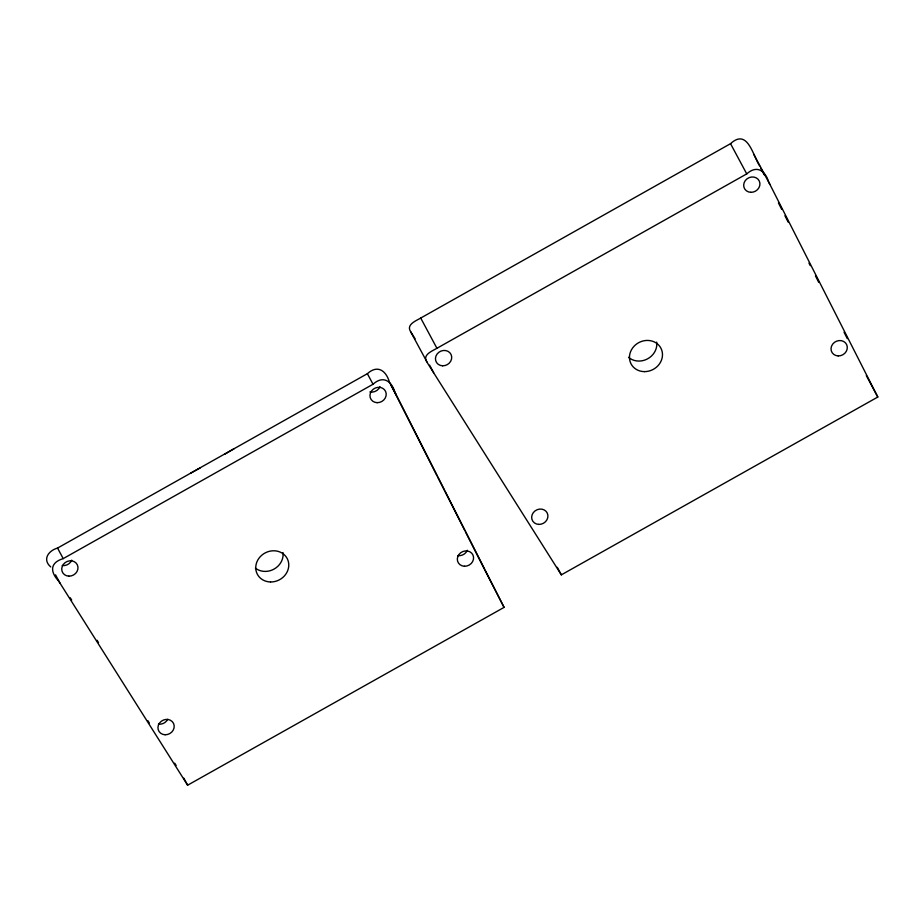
<?xml version="1.0" encoding="UTF-8"?>
<svg xmlns="http://www.w3.org/2000/svg" width="924" height="924" viewBox="0 0 924 924"><rect width="100%" height="100%" fill="white"/><g stroke="black" fill="none" stroke-linecap="round" stroke-linejoin="round"><path stroke-width="1.39" d="M224.925 454.123L234.188 448.648M190.945 472.984L198.221 468.988M759.586 165.8C752.898 155.682 747.724 127.859 730.538 143.67L420.72 318.052C416.008 320.836 405.994 324.555 410.591 331.612L427.812 363.548L561.33 574.855L877.8 397.031L768.745 182.132C765.303 170.617 756.825 164.738 746.742 173.897L436.925 348.279C432.224 351.062 422.199 354.781 426.796 361.838M191.661 472.591L57.554 548.071C48.464 550.635 42.077 559.494 50.751 566.943M63.213 558.616C49.619 562.716 50.162 572.06 58.766 581.196L187.618 785.204L504.077 607.38L395.033 392.481C391.58 380.954 383.102 375.075 373.03 384.245L63.213 558.616L57.554 548.071M191.869 472.464L233.483 449.052M234.072 448.718L367.371 373.689C377.442 364.53 385.932 370.409 389.374 381.924L437.144 476.068M198.302 468.942L200.058 468.075M415.095 338.773L410.591 331.612M70.236 597.77L71.691 600.069M97.078 640.274L98.533 642.561M147.863 720.674L149.318 722.961M174.705 763.166L176.149 765.465M753.741 154.273L769.946 184.5M866.319 375.629L877.8 397.031M730.538 143.67L746.742 173.897M557.276 567.301L561.33 574.855M420.72 318.052L436.925 348.279M429.602 365.153L433.656 372.707M390.575 384.292L396.234 394.848M504.077 607.38L484.938 570.258M367.371 373.689L373.03 384.245M183.841 778.17L187.618 785.204M55.532 574.843L59.933 583.056M760.891 168.353L764.136 174.763M778.435 202.922L781.681 209.332M784.926 215.731L788.172 222.13M808.962 263.097L810.267 265.662M815.465 275.906L818.71 282.305M844.051 332.236L847.296 338.634M437.757 477.281L444.502 490.563M445.114 491.764L464.726 530.411M465.338 531.612L484.326 569.057M656.687 342.088A16.863 15.211 -28.2 0 1 647.574 358.847A16.863 15.211 -28.2 0 1 628.539 357.311M467.336 550.277A8.316 7.496 -28.2 0 1 457.854 555.613M167.729 719.288A8.316 7.496 -28.2 0 1 158.478 724.116M379.972 386.694A8.316 7.496 -28.2 0 1 369.935 391.926M71.749 560.163A8.316 7.496 -28.2 0 1 62.266 565.511M282.998 552.61A16.863 15.211 -28.2 0 1 274.128 569.045A16.863 15.211 -28.2 0 1 255.394 568.144M644.247 371.621A16.863 15.211 -28.2 0 0 661.064 348.487A16.863 15.211 -28.2 0 0 632.617 347.978A16.863 15.211 -28.2 0 0 644.247 371.621M838.184 355.913A8.316 7.496 -28.2 0 0 846.661 344.629A8.316 7.496 -28.2 0 0 832.663 344.144A8.316 7.496 -28.2 0 0 838.184 355.913M538.808 524.405A8.316 7.496 -28.2 0 0 547.285 513.12A8.316 7.496 -28.2 0 0 533.298 512.647A8.316 7.496 -28.2 0 0 538.808 524.405M750.819 192.319A8.316 7.496 -28.2 0 0 759.297 181.046A8.316 7.496 -28.2 0 0 745.31 180.561A8.316 7.496 -28.2 0 0 750.819 192.319M442.596 365.8A8.316 7.496 -28.2 0 0 451.074 354.516A8.316 7.496 -28.2 0 0 437.087 354.042A8.316 7.496 -28.2 0 0 442.596 365.8M270.536 581.97A16.863 15.211 -28.2 0 0 287.341 558.824A16.863 15.211 -28.2 0 0 258.905 558.315A16.863 15.211 -28.2 0 0 270.536 581.97M464.46 566.25A8.316 7.496 -28.2 0 0 472.938 554.966A8.316 7.496 -28.2 0 0 458.951 554.492A8.316 7.496 -28.2 0 0 464.46 566.25M165.084 734.753A8.316 7.496 -28.2 0 0 173.562 723.469A8.316 7.496 -28.2 0 0 159.575 722.995A8.316 7.496 -28.2 0 0 165.084 734.753M377.096 402.668A8.316 7.496 -28.2 0 0 385.574 391.383A8.316 7.496 -28.2 0 0 371.587 390.91A8.316 7.496 -28.2 0 0 377.096 402.668M68.873 576.149A8.316 7.496 -28.2 0 0 77.35 564.864A8.316 7.496 -28.2 0 0 63.363 564.379A8.316 7.496 -28.2 0 0 68.873 576.149"/></g></svg>
